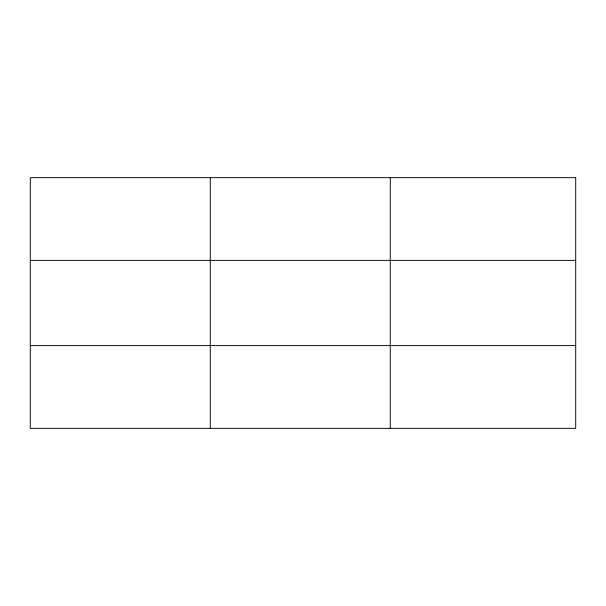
<?xml version="1.0" encoding="UTF-8"?>
<svg xmlns="http://www.w3.org/2000/svg" width="606" height="606" viewBox="0 0 606 606"><rect width="100%" height="100%" fill="white"/><g stroke="black" fill="none" stroke-linecap="round" stroke-linejoin="round"><path stroke-width="0.91" d="M210.282 177.656L210.282 428.344M390.264 177.656L390.264 428.344M30.3 260.383L575.7 260.383M30.3 345.617L575.7 345.617M575.7 177.656L30.3 177.656L30.3 428.344L575.7 428.344L575.7 177.656"/></g></svg>
